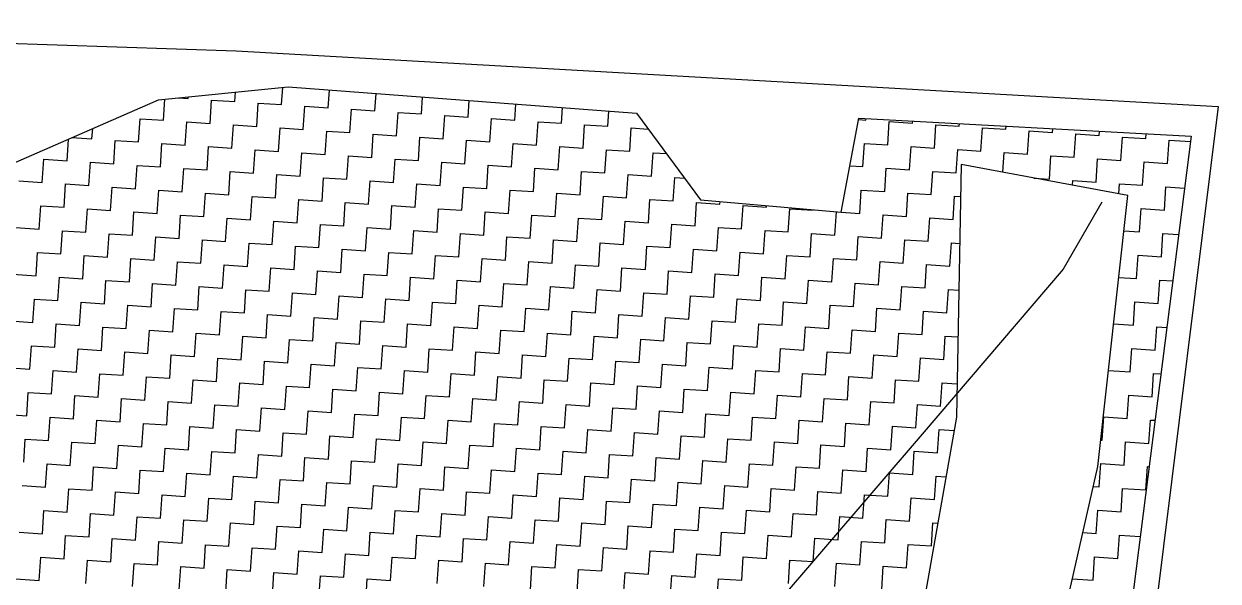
# Model space of a CAD drawing. Header units: metres. Extents: x 286068 to 287358, y 2005630 to 2007098.
# Drawn here: x 287191.8 to 287357.9, y 2006977.1 to 2007054.6 of the extents above; entities that cross this region are included whole.
import ezdxf

# ---------------------------------------------------------------- set-up
doc = ezdxf.new("R2010")
doc.units = ezdxf.units.M
for name, color, linetype in [('LINE_WATER', 4, 'Continuous'), ('POLY_HATCH', 12, 'Continuous'), ('V_BOUND_LINE', 7, 'Continuous')]:
    doc.layers.add(name, color=color, linetype=linetype)

msp = doc.modelspace()

# ---------------------------------------------------------------- linework, layer by layer
at = {"layer": 'LINE_WATER'}
for p, q in [((287341.71, 2007029.83), (287336.34, 2007020.52)), ((287336.34, 2007020.52), (287316.69, 2006997.56)), ((287316.69, 2006997.56), (287284.28, 2006959.8))]:
    msp.add_line(p, q, dxfattribs=at)
at = {"layer": 'POLY_HATCH'}
for p, q in [((287210.5, 2007044.05), (287228.56, 2007045.84)), ((287228.56, 2007045.84), (287277, 2007042.2)), ((287187.63, 2007034.05), (287210.5, 2007044.05)), ((287277, 2007042.2), (287285.91, 2007030.14)), ((287305.44, 2007028.42), (287307.92, 2007041.49)), ((287307.92, 2007041.49), (287354.12, 2007038.98)), ((287354.12, 2007038.98), (287318.02, 2006756.13)), ((287322.12, 2007035.07), (287321.47, 2006999.95)), ((287345.29, 2007030.74), (287322.12, 2007035.07)), ((287285.91, 2007030.14), (287305.44, 2007028.42)), ((287341.12, 2006993.06), (287345.29, 2007030.74)), ((287321.47, 2006999.95), (287308.88, 2006928.22)), ((287326.09, 2006926.52), (287341.12, 2006993.06))]:
    msp.add_line(p, q, dxfattribs=at)
at = {"layer": 'POLY_HATCH', "linetype": 'Continuous'}
for p, q in [((287221.15, 2007043.81), (287221.24, 2007045.12)), ((287227.64, 2007043.38), (287227.8, 2007045.77)), ((287234.12, 2007042.95), (287234.29, 2007045.41)), ((287240.61, 2007042.52), (287240.77, 2007044.92)), ((287211.21, 2007041.21), (287211.41, 2007044.14)), ((287213.3, 2007044.33), (287214.67, 2007044.24)), ((287214.67, 2007044.24), (287214.69, 2007044.47)), ((287217.7, 2007040.78), (287217.91, 2007044.02)), ((287217.91, 2007044.02), (287221.15, 2007043.81)), ((287224.18, 2007040.35), (287224.4, 2007043.59)), ((287224.4, 2007043.59), (287227.64, 2007043.38)), ((287247.09, 2007042.09), (287247.25, 2007044.44)), ((287253.57, 2007041.66), (287253.72, 2007043.95)), ((287260.06, 2007041.23), (287260.2, 2007043.46)), ((287230.66, 2007039.92), (287230.88, 2007043.16)), ((287230.88, 2007043.16), (287234.12, 2007042.95)), ((287237.15, 2007039.49), (287237.36, 2007042.73)), ((287237.36, 2007042.73), (287240.61, 2007042.52)), ((287243.63, 2007039.06), (287243.85, 2007042.3)), ((287243.85, 2007042.3), (287247.09, 2007042.09)), ((287250.12, 2007038.63), (287250.33, 2007041.87)), ((287250.33, 2007041.87), (287253.57, 2007041.66)), ((287266.54, 2007040.8), (287266.68, 2007042.98)), ((287273.02, 2007040.37), (287273.16, 2007042.49)), ((287201.27, 2007038.62), (287201.37, 2007040.06)), ((287207.76, 2007038.19), (287207.97, 2007041.43)), ((287207.97, 2007041.43), (287211.21, 2007041.21)), ((287214.24, 2007037.76), (287214.46, 2007041)), ((287214.46, 2007041), (287217.7, 2007040.78)), ((287220.72, 2007037.33), (287220.94, 2007040.57)), ((287220.94, 2007040.57), (287224.18, 2007040.35)), ((287227.21, 2007036.89), (287227.42, 2007040.14)), ((287227.42, 2007040.14), (287230.66, 2007039.92)), ((287256.6, 2007038.2), (287256.81, 2007041.44)), ((287256.81, 2007041.44), (287260.06, 2007041.23)), ((287263.08, 2007037.77), (287263.3, 2007041.01)), ((287263.3, 2007041.01), (287266.54, 2007040.8)), ((287269.57, 2007037.34), (287269.78, 2007040.58)), ((287269.78, 2007040.58), (287273.02, 2007040.37)), ((287276.05, 2007036.91), (287276.27, 2007040.15)), ((287276.27, 2007040.15), (287278.63, 2007039.99)), ((287307.89, 2007041.31), (287308.9, 2007041.24)), ((287308.9, 2007041.24), (287308.91, 2007041.43)), ((287311.93, 2007037.78), (287312.14, 2007041.03)), ((287312.14, 2007041.03), (287315.38, 2007040.81)), ((287315.38, 2007040.81), (287315.4, 2007041.08)), ((287318.41, 2007037.35), (287318.62, 2007040.59)), ((287318.62, 2007040.59), (287321.87, 2007040.38)), ((287321.87, 2007040.38), (287321.89, 2007040.73)), ((287324.89, 2007036.92), (287325.11, 2007040.16)), ((287325.11, 2007040.16), (287328.35, 2007039.95)), ((287328.35, 2007039.95), (287328.38, 2007040.38)), ((287334.83, 2007039.52), (287334.87, 2007040.02)), ((287197.82, 2007035.59), (287198.02, 2007038.59)), ((287198.49, 2007038.8), (287201.27, 2007038.62)), ((287204.3, 2007035.16), (287204.51, 2007038.4)), ((287204.51, 2007038.4), (287207.76, 2007038.19)), ((287233.69, 2007036.46), (287233.91, 2007039.71)), ((287233.91, 2007039.71), (287237.15, 2007039.49)), ((287240.18, 2007036.03), (287240.39, 2007039.28)), ((287240.39, 2007039.28), (287243.63, 2007039.06)), ((287246.66, 2007035.6), (287246.87, 2007038.85)), ((287246.87, 2007038.85), (287250.12, 2007038.63)), ((287253.14, 2007035.17), (287253.36, 2007038.42)), ((287253.36, 2007038.42), (287256.6, 2007038.2)), ((287331.38, 2007036.49), (287331.59, 2007039.73)), ((287331.59, 2007039.73), (287334.83, 2007039.52)), ((287337.86, 2007036.06), (287338.08, 2007039.3)), ((287338.08, 2007039.3), (287341.32, 2007039.09)), ((287341.32, 2007039.09), (287341.36, 2007039.67)), ((287344.34, 2007035.63), (287344.56, 2007038.87)), ((287344.56, 2007038.87), (287347.8, 2007038.66)), ((287347.8, 2007038.66), (287347.84, 2007039.32)), ((287350.83, 2007035.2), (287351.04, 2007038.44)), ((287351.04, 2007038.44), (287354.02, 2007038.24)), ((287210.78, 2007034.73), (287211, 2007037.97)), ((287211, 2007037.97), (287214.24, 2007037.76)), ((287217.27, 2007034.3), (287217.48, 2007037.54)), ((287217.48, 2007037.54), (287220.72, 2007037.33)), ((287223.75, 2007033.87), (287223.97, 2007037.11)), ((287223.97, 2007037.11), (287227.21, 2007036.89)), ((287230.23, 2007033.44), (287230.45, 2007036.68)), ((287230.45, 2007036.68), (287233.69, 2007036.46)), ((287259.63, 2007034.74), (287259.84, 2007037.98)), ((287259.84, 2007037.98), (287263.08, 2007037.77)), ((287266.11, 2007034.31), (287266.32, 2007037.55)), ((287266.32, 2007037.55), (287269.57, 2007037.34)), ((287272.59, 2007033.88), (287272.81, 2007037.12)), ((287272.81, 2007037.12), (287276.05, 2007036.91)), ((287279.08, 2007033.45), (287279.29, 2007036.69)), ((287279.29, 2007036.69), (287281.16, 2007036.57)), ((287308.47, 2007034.76), (287308.68, 2007038)), ((287308.68, 2007038), (287311.93, 2007037.78)), ((287314.95, 2007034.33), (287315.17, 2007037.57)), ((287315.17, 2007037.57), (287318.41, 2007037.35)), ((287321.44, 2007033.9), (287321.65, 2007037.14)), ((287321.65, 2007037.14), (287324.89, 2007036.92)), ((287327.95, 2007033.98), (287328.13, 2007036.71)), ((287328.13, 2007036.71), (287331.38, 2007036.49)), ((287194.36, 2007032.56), (287194.57, 2007035.81)), ((287194.57, 2007035.81), (287197.82, 2007035.59)), ((287200.84, 2007032.13), (287201.06, 2007035.37)), ((287201.06, 2007035.37), (287204.3, 2007035.16)), ((287207.33, 2007031.7), (287207.54, 2007034.94)), ((287207.54, 2007034.94), (287210.78, 2007034.73)), ((287236.72, 2007033.01), (287236.93, 2007036.25)), ((287236.93, 2007036.25), (287240.18, 2007036.03)), ((287243.2, 2007032.58), (287243.42, 2007035.82)), ((287243.42, 2007035.82), (287246.66, 2007035.6)), ((287249.69, 2007032.15), (287249.9, 2007035.39)), ((287249.9, 2007035.39), (287253.14, 2007035.17)), ((287256.17, 2007031.72), (287256.38, 2007034.96)), ((287256.38, 2007034.96), (287259.63, 2007034.74)), ((287334.4, 2007033.03), (287334.62, 2007036.28)), ((287334.62, 2007036.28), (287337.86, 2007036.06)), ((287340.89, 2007032.6), (287341.1, 2007035.85)), ((287341.1, 2007035.85), (287344.34, 2007035.63)), ((287347.37, 2007032.17), (287347.59, 2007035.42)), ((287347.59, 2007035.42), (287350.83, 2007035.2)), ((287213.81, 2007031.27), (287214.03, 2007034.51)), ((287214.03, 2007034.51), (287217.27, 2007034.3)), ((287220.29, 2007030.84), (287220.51, 2007034.08)), ((287220.51, 2007034.08), (287223.75, 2007033.87)), ((287226.78, 2007030.41), (287226.99, 2007033.65)), ((287226.99, 2007033.65), (287230.23, 2007033.44)), ((287233.26, 2007029.98), (287233.48, 2007033.22)), ((287233.48, 2007033.22), (287236.72, 2007033.01)), ((287262.65, 2007031.29), (287262.87, 2007034.53)), ((287262.87, 2007034.53), (287266.11, 2007034.31)), ((287269.14, 2007030.86), (287269.35, 2007034.1)), ((287269.35, 2007034.1), (287272.59, 2007033.88)), ((287275.62, 2007030.42), (287275.84, 2007033.67)), ((287275.84, 2007033.67), (287279.08, 2007033.45)), ((287282.1, 2007029.99), (287282.32, 2007033.24)), ((287282.32, 2007033.24), (287283.69, 2007033.15)), ((287306.67, 2007034.88), (287308.47, 2007034.76)), ((287311.5, 2007031.3), (287311.71, 2007034.54)), ((287311.71, 2007034.54), (287314.95, 2007034.33)), ((287317.98, 2007030.87), (287318.19, 2007034.11)), ((287318.19, 2007034.11), (287321.44, 2007033.9)), ((287191.12, 2007032.78), (287194.36, 2007032.56)), ((287197.39, 2007029.11), (287197.6, 2007032.35)), ((287197.6, 2007032.35), (287200.84, 2007032.13)), ((287203.87, 2007028.68), (287204.08, 2007031.92)), ((287204.08, 2007031.92), (287207.33, 2007031.7)), ((287239.74, 2007029.55), (287239.96, 2007032.79)), ((287239.96, 2007032.79), (287243.2, 2007032.58)), ((287246.23, 2007029.12), (287246.44, 2007032.36)), ((287246.44, 2007032.36), (287249.69, 2007032.15)), ((287252.71, 2007028.69), (287252.93, 2007031.93)), ((287252.93, 2007031.93), (287256.17, 2007031.72)), ((287332.26, 2007033.18), (287334.4, 2007033.03)), ((287337.6, 2007032.18), (287337.65, 2007032.82)), ((287337.65, 2007032.82), (287340.89, 2007032.6)), ((287344.04, 2007030.98), (287344.13, 2007032.39)), ((287344.13, 2007032.39), (287347.37, 2007032.17)), ((287350.4, 2007028.72), (287350.61, 2007031.96)), ((287350.61, 2007031.96), (287353.2, 2007031.79)), ((287210.35, 2007028.25), (287210.57, 2007031.49)), ((287210.57, 2007031.49), (287213.81, 2007031.27)), ((287216.84, 2007027.81), (287217.05, 2007031.06)), ((287217.05, 2007031.06), (287220.29, 2007030.84)), ((287223.32, 2007027.38), (287223.54, 2007030.63)), ((287223.54, 2007030.63), (287226.78, 2007030.41)), ((287229.8, 2007026.95), (287230.02, 2007030.2)), ((287230.02, 2007030.2), (287233.26, 2007029.98)), ((287259.2, 2007028.26), (287259.41, 2007031.5)), ((287259.41, 2007031.5), (287262.65, 2007031.29)), ((287265.68, 2007027.83), (287265.89, 2007031.07)), ((287265.89, 2007031.07), (287269.14, 2007030.86)), ((287272.16, 2007027.4), (287272.38, 2007030.64)), ((287272.38, 2007030.64), (287275.62, 2007030.42)), ((287278.65, 2007026.97), (287278.86, 2007030.21)), ((287278.86, 2007030.21), (287282.1, 2007029.99)), ((287308.04, 2007028.27), (287308.25, 2007031.51)), ((287308.25, 2007031.51), (287311.5, 2007031.3)), ((287314.52, 2007027.84), (287314.74, 2007031.08)), ((287314.74, 2007031.08), (287317.98, 2007030.87)), ((287321.01, 2007027.41), (287321.22, 2007030.65)), ((287321.22, 2007030.65), (287322.04, 2007030.6)), ((287193.93, 2007026.08), (287194.14, 2007029.32)), ((287194.14, 2007029.32), (287197.39, 2007029.11)), ((287200.41, 2007025.65), (287200.63, 2007028.89)), ((287200.63, 2007028.89), (287203.87, 2007028.68)), ((287206.9, 2007025.22), (287207.11, 2007028.46)), ((287207.11, 2007028.46), (287210.35, 2007028.25)), ((287236.29, 2007026.52), (287236.5, 2007029.77)), ((287236.5, 2007029.77), (287239.74, 2007029.55)), ((287242.77, 2007026.09), (287242.99, 2007029.34)), ((287242.99, 2007029.34), (287246.23, 2007029.12)), ((287249.25, 2007025.66), (287249.47, 2007028.9)), ((287249.47, 2007028.9), (287252.71, 2007028.69)), ((287255.74, 2007025.23), (287255.95, 2007028.47)), ((287255.95, 2007028.47), (287259.2, 2007028.26)), ((287285.13, 2007026.54), (287285.35, 2007029.78)), ((287285.35, 2007029.78), (287288.59, 2007029.56)), ((287288.59, 2007029.56), (287288.61, 2007029.9)), ((287291.61, 2007026.11), (287291.83, 2007029.35)), ((287291.83, 2007029.35), (287295.07, 2007029.13)), ((287295.07, 2007029.13), (287295.08, 2007029.33)), ((287298.1, 2007025.68), (287298.31, 2007028.92)), ((287298.31, 2007028.92), (287301.55, 2007028.7)), ((287301.55, 2007028.7), (287301.56, 2007028.76)), ((287304.58, 2007025.25), (287304.8, 2007028.47)), ((287305.45, 2007028.44), (287308.04, 2007028.27)), ((287346.94, 2007025.69), (287347.16, 2007028.93)), ((287347.16, 2007028.93), (287350.4, 2007028.72)), ((287213.38, 2007024.79), (287213.59, 2007028.03)), ((287213.59, 2007028.03), (287216.84, 2007027.81)), ((287219.86, 2007024.36), (287220.08, 2007027.6)), ((287220.08, 2007027.6), (287223.32, 2007027.38)), ((287226.35, 2007023.93), (287226.56, 2007027.17)), ((287226.56, 2007027.17), (287229.8, 2007026.95)), ((287232.83, 2007023.5), (287233.05, 2007026.74)), ((287233.05, 2007026.74), (287236.29, 2007026.52)), ((287262.22, 2007024.8), (287262.44, 2007028.04)), ((287262.44, 2007028.04), (287265.68, 2007027.83)), ((287268.71, 2007024.37), (287268.92, 2007027.61)), ((287268.92, 2007027.61), (287272.16, 2007027.4)), ((287275.19, 2007023.94), (287275.4, 2007027.18)), ((287275.4, 2007027.18), (287278.65, 2007026.97)), ((287281.67, 2007023.51), (287281.89, 2007026.75)), ((287281.89, 2007026.75), (287285.13, 2007026.54)), ((287311.06, 2007024.82), (287311.28, 2007028.06)), ((287311.28, 2007028.06), (287314.52, 2007027.84)), ((287317.55, 2007024.39), (287317.76, 2007027.63)), ((287317.76, 2007027.63), (287321.01, 2007027.41)), ((287190.69, 2007026.29), (287193.93, 2007026.08)), ((287196.96, 2007022.62), (287197.17, 2007025.86)), ((287197.17, 2007025.86), (287200.41, 2007025.65)), ((287203.44, 2007022.19), (287203.65, 2007025.43)), ((287203.65, 2007025.43), (287206.9, 2007025.22)), ((287209.92, 2007021.76), (287210.14, 2007025)), ((287210.14, 2007025), (287213.38, 2007024.79)), ((287239.31, 2007023.07), (287239.53, 2007026.31)), ((287239.53, 2007026.31), (287242.77, 2007026.09)), ((287245.8, 2007022.64), (287246.01, 2007025.88)), ((287246.01, 2007025.88), (287249.25, 2007025.66)), ((287252.28, 2007022.21), (287252.5, 2007025.45)), ((287252.5, 2007025.45), (287255.74, 2007025.23)), ((287258.77, 2007021.78), (287258.98, 2007025.02)), ((287258.98, 2007025.02), (287262.22, 2007024.8)), ((287288.16, 2007023.08), (287288.37, 2007026.32)), ((287288.37, 2007026.32), (287291.61, 2007026.11)), ((287294.64, 2007022.65), (287294.86, 2007025.89)), ((287294.86, 2007025.89), (287298.1, 2007025.68)), ((287301.12, 2007022.22), (287301.34, 2007025.46)), ((287301.34, 2007025.46), (287304.58, 2007025.25)), ((287307.61, 2007021.79), (287307.82, 2007025.03)), ((287307.82, 2007025.03), (287311.06, 2007024.82)), ((287344.75, 2007025.84), (287346.94, 2007025.69)), ((287349.97, 2007022.23), (287350.18, 2007025.48)), ((287350.18, 2007025.48), (287352.37, 2007025.33)), ((287216.41, 2007021.33), (287216.62, 2007024.57)), ((287216.62, 2007024.57), (287219.86, 2007024.36)), ((287222.89, 2007020.9), (287223.11, 2007024.14)), ((287223.11, 2007024.14), (287226.35, 2007023.93)), ((287229.37, 2007020.47), (287229.59, 2007023.71)), ((287229.59, 2007023.71), (287232.83, 2007023.5)), ((287235.86, 2007020.04), (287236.07, 2007023.28)), ((287236.07, 2007023.28), (287239.31, 2007023.07)), ((287265.25, 2007021.35), (287265.46, 2007024.59)), ((287265.46, 2007024.59), (287268.71, 2007024.37)), ((287271.73, 2007020.91), (287271.95, 2007024.16)), ((287271.95, 2007024.16), (287275.19, 2007023.94)), ((287278.22, 2007020.48), (287278.43, 2007023.73)), ((287278.43, 2007023.73), (287281.67, 2007023.51)), ((287284.7, 2007020.05), (287284.92, 2007023.3)), ((287284.92, 2007023.3), (287288.16, 2007023.08)), ((287314.09, 2007021.36), (287314.31, 2007024.6)), ((287314.31, 2007024.6), (287317.55, 2007024.39)), ((287320.58, 2007020.93), (287320.79, 2007024.17)), ((287320.79, 2007024.17), (287321.92, 2007024.1)), ((287193.5, 2007019.6), (287193.71, 2007022.84)), ((287193.71, 2007022.84), (287196.96, 2007022.62)), ((287199.98, 2007019.17), (287200.2, 2007022.41)), ((287200.2, 2007022.41), (287203.44, 2007022.19)), ((287206.47, 2007018.74), (287206.68, 2007021.98)), ((287206.68, 2007021.98), (287209.92, 2007021.76)), ((287242.34, 2007019.61), (287242.56, 2007022.85)), ((287242.56, 2007022.85), (287245.8, 2007022.64)), ((287248.82, 2007019.18), (287249.04, 2007022.42)), ((287249.04, 2007022.42), (287252.28, 2007022.21)), ((287255.31, 2007018.75), (287255.52, 2007021.99)), ((287255.52, 2007021.99), (287258.77, 2007021.78)), ((287291.18, 2007019.62), (287291.4, 2007022.87)), ((287291.4, 2007022.87), (287294.64, 2007022.65)), ((287297.67, 2007019.19), (287297.88, 2007022.43)), ((287297.88, 2007022.43), (287301.12, 2007022.22)), ((287304.15, 2007018.76), (287304.37, 2007022)), ((287304.37, 2007022), (287307.61, 2007021.79)), ((287346.51, 2007019.21), (287346.73, 2007022.45)), ((287346.73, 2007022.45), (287349.97, 2007022.23)), ((287212.95, 2007018.3), (287213.16, 2007021.55)), ((287213.16, 2007021.55), (287216.41, 2007021.33)), ((287219.43, 2007017.87), (287219.65, 2007021.12)), ((287219.65, 2007021.12), (287222.89, 2007020.9)), ((287225.92, 2007017.44), (287226.13, 2007020.69)), ((287226.13, 2007020.69), (287229.37, 2007020.47)), ((287232.4, 2007017.01), (287232.62, 2007020.26)), ((287232.62, 2007020.26), (287235.86, 2007020.04)), ((287261.79, 2007018.32), (287262.01, 2007021.56)), ((287262.01, 2007021.56), (287265.25, 2007021.35)), ((287268.28, 2007017.89), (287268.49, 2007021.13)), ((287268.49, 2007021.13), (287271.73, 2007020.91)), ((287274.76, 2007017.46), (287274.97, 2007020.7)), ((287274.97, 2007020.7), (287278.22, 2007020.48)), ((287281.24, 2007017.03), (287281.46, 2007020.27)), ((287281.46, 2007020.27), (287284.7, 2007020.05)), ((287310.63, 2007018.33), (287310.85, 2007021.57)), ((287310.85, 2007021.57), (287314.09, 2007021.36)), ((287317.12, 2007017.9), (287317.33, 2007021.14)), ((287317.33, 2007021.14), (287320.58, 2007020.93)), ((287190.26, 2007019.81), (287193.5, 2007019.6)), ((287196.52, 2007016.14), (287196.74, 2007019.38)), ((287196.74, 2007019.38), (287199.98, 2007019.17)), ((287203.01, 2007015.71), (287203.22, 2007018.95)), ((287203.22, 2007018.95), (287206.47, 2007018.74)), ((287209.49, 2007015.28), (287209.71, 2007018.52)), ((287209.71, 2007018.52), (287212.95, 2007018.3)), ((287238.88, 2007016.58), (287239.1, 2007019.82)), ((287239.1, 2007019.82), (287242.34, 2007019.61)), ((287245.37, 2007016.15), (287245.58, 2007019.39)), ((287245.58, 2007019.39), (287248.82, 2007019.18)), ((287251.85, 2007015.72), (287252.07, 2007018.96)), ((287252.07, 2007018.96), (287255.31, 2007018.75)), ((287258.33, 2007015.29), (287258.55, 2007018.53)), ((287258.55, 2007018.53), (287261.79, 2007018.32)), ((287287.73, 2007016.6), (287287.94, 2007019.84)), ((287287.94, 2007019.84), (287291.18, 2007019.62)), ((287294.21, 2007016.17), (287294.43, 2007019.41)), ((287294.43, 2007019.41), (287297.67, 2007019.19)), ((287300.69, 2007015.74), (287300.91, 2007018.98)), ((287300.91, 2007018.98), (287304.15, 2007018.76)), ((287307.18, 2007015.31), (287307.39, 2007018.55)), ((287307.39, 2007018.55), (287310.63, 2007018.33)), ((287344.03, 2007019.37), (287346.51, 2007019.21)), ((287349.54, 2007015.75), (287349.75, 2007018.99)), ((287349.75, 2007018.99), (287351.55, 2007018.87)), ((287215.98, 2007014.85), (287216.19, 2007018.09)), ((287216.19, 2007018.09), (287219.43, 2007017.87)), ((287222.46, 2007014.42), (287222.67, 2007017.66)), ((287222.67, 2007017.66), (287225.92, 2007017.44)), ((287228.94, 2007013.99), (287229.16, 2007017.23)), ((287229.16, 2007017.23), (287232.4, 2007017.01)), ((287235.43, 2007013.56), (287235.64, 2007016.8)), ((287235.64, 2007016.8), (287238.88, 2007016.58)), ((287264.82, 2007014.86), (287265.03, 2007018.1)), ((287265.03, 2007018.1), (287268.28, 2007017.89)), ((287271.3, 2007014.43), (287271.52, 2007017.67)), ((287271.52, 2007017.67), (287274.76, 2007017.46)), ((287277.79, 2007014), (287278, 2007017.24)), ((287278, 2007017.24), (287281.24, 2007017.03)), ((287284.27, 2007013.57), (287284.48, 2007016.81)), ((287284.48, 2007016.81), (287287.73, 2007016.6)), ((287313.66, 2007014.88), (287313.88, 2007018.12)), ((287313.88, 2007018.12), (287317.12, 2007017.9)), ((287320.14, 2007014.44), (287320.36, 2007017.69)), ((287320.36, 2007017.69), (287321.79, 2007017.59)), ((287193.07, 2007013.11), (287193.28, 2007016.35)), ((287193.28, 2007016.35), (287196.52, 2007016.14)), ((287199.55, 2007012.68), (287199.77, 2007015.92)), ((287199.77, 2007015.92), (287203.01, 2007015.71)), ((287206.04, 2007012.25), (287206.25, 2007015.49)), ((287206.25, 2007015.49), (287209.49, 2007015.28)), ((287212.52, 2007011.82), (287212.73, 2007015.06)), ((287212.73, 2007015.06), (287215.98, 2007014.85)), ((287241.91, 2007013.13), (287242.13, 2007016.37)), ((287242.13, 2007016.37), (287245.37, 2007016.15)), ((287248.39, 2007012.7), (287248.61, 2007015.94)), ((287248.61, 2007015.94), (287251.85, 2007015.72)), ((287254.88, 2007012.27), (287255.09, 2007015.51)), ((287255.09, 2007015.51), (287258.33, 2007015.29)), ((287261.36, 2007011.83), (287261.58, 2007015.08)), ((287261.58, 2007015.08), (287264.82, 2007014.86)), ((287290.75, 2007013.14), (287290.97, 2007016.38)), ((287290.97, 2007016.38), (287294.21, 2007016.17)), ((287297.24, 2007012.71), (287297.45, 2007015.95)), ((287297.45, 2007015.95), (287300.69, 2007015.74)), ((287303.72, 2007012.28), (287303.94, 2007015.52)), ((287303.94, 2007015.52), (287307.18, 2007015.31)), ((287310.2, 2007011.85), (287310.42, 2007015.09)), ((287310.42, 2007015.09), (287313.66, 2007014.88)), ((287346.08, 2007012.72), (287346.29, 2007015.96)), ((287346.29, 2007015.96), (287349.54, 2007015.75)), ((287189.83, 2007013.33), (287193.07, 2007013.11)), ((287219, 2007011.39), (287219.22, 2007014.63)), ((287219.22, 2007014.63), (287222.46, 2007014.42)), ((287225.49, 2007010.96), (287225.7, 2007014.2)), ((287225.7, 2007014.2), (287228.94, 2007013.99)), ((287231.97, 2007010.53), (287232.18, 2007013.77)), ((287232.18, 2007013.77), (287235.43, 2007013.56)), ((287238.45, 2007010.1), (287238.67, 2007013.34)), ((287238.67, 2007013.34), (287241.91, 2007013.13)), ((287267.85, 2007011.4), (287268.06, 2007014.65)), ((287268.06, 2007014.65), (287271.3, 2007014.43)), ((287274.33, 2007010.97), (287274.54, 2007014.22)), ((287274.54, 2007014.22), (287277.79, 2007014)), ((287280.81, 2007010.54), (287281.03, 2007013.79)), ((287281.03, 2007013.79), (287284.27, 2007013.57)), ((287287.3, 2007010.11), (287287.51, 2007013.35)), ((287287.51, 2007013.35), (287290.75, 2007013.14)), ((287316.69, 2007011.42), (287316.9, 2007014.66)), ((287316.9, 2007014.66), (287320.14, 2007014.44)), ((287196.09, 2007009.66), (287196.31, 2007012.9)), ((287196.31, 2007012.9), (287199.55, 2007012.68)), ((287202.58, 2007009.22), (287202.79, 2007012.47)), ((287202.79, 2007012.47), (287206.04, 2007012.25)), ((287209.06, 2007008.79), (287209.28, 2007012.04)), ((287209.28, 2007012.04), (287212.52, 2007011.82)), ((287244.94, 2007009.67), (287245.15, 2007012.91)), ((287245.15, 2007012.91), (287248.39, 2007012.7)), ((287251.42, 2007009.24), (287251.64, 2007012.48)), ((287251.64, 2007012.48), (287254.88, 2007012.27)), ((287257.9, 2007008.81), (287258.12, 2007012.05)), ((287258.12, 2007012.05), (287261.36, 2007011.83)), ((287293.78, 2007009.68), (287293.99, 2007012.92)), ((287293.99, 2007012.92), (287297.24, 2007012.71)), ((287300.26, 2007009.25), (287300.48, 2007012.49)), ((287300.48, 2007012.49), (287303.72, 2007012.28)), ((287306.75, 2007008.82), (287306.96, 2007012.06)), ((287306.96, 2007012.06), (287310.2, 2007011.85)), ((287343.32, 2007012.91), (287346.08, 2007012.72)), ((287349.11, 2007009.27), (287349.32, 2007012.51)), ((287349.32, 2007012.51), (287350.73, 2007012.41)), ((287215.55, 2007008.36), (287215.76, 2007011.61)), ((287215.76, 2007011.61), (287219, 2007011.39)), ((287222.03, 2007007.93), (287222.24, 2007011.18)), ((287222.24, 2007011.18), (287225.49, 2007010.96)), ((287228.51, 2007007.5), (287228.73, 2007010.75)), ((287228.73, 2007010.75), (287231.97, 2007010.53)), ((287235, 2007007.07), (287235.21, 2007010.31)), ((287235.21, 2007010.31), (287238.45, 2007010.1)), ((287264.39, 2007008.38), (287264.6, 2007011.62)), ((287264.6, 2007011.62), (287267.85, 2007011.4)), ((287270.87, 2007007.95), (287271.09, 2007011.19)), ((287271.09, 2007011.19), (287274.33, 2007010.97)), ((287277.36, 2007007.52), (287277.57, 2007010.76)), ((287277.57, 2007010.76), (287280.81, 2007010.54)), ((287283.84, 2007007.09), (287284.05, 2007010.33)), ((287284.05, 2007010.33), (287287.3, 2007010.11)), ((287313.23, 2007008.39), (287313.45, 2007011.63)), ((287313.45, 2007011.63), (287316.69, 2007011.42)), ((287319.71, 2007007.96), (287319.93, 2007011.2)), ((287319.93, 2007011.2), (287321.67, 2007011.09)), ((287192.64, 2007006.63), (287192.85, 2007009.87)), ((287192.85, 2007009.87), (287196.09, 2007009.66)), ((287199.12, 2007006.2), (287199.34, 2007009.44)), ((287199.34, 2007009.44), (287202.58, 2007009.22)), ((287205.6, 2007005.77), (287205.82, 2007009.01)), ((287205.82, 2007009.01), (287209.06, 2007008.79)), ((287212.09, 2007005.34), (287212.3, 2007008.58)), ((287212.3, 2007008.58), (287215.55, 2007008.36)), ((287241.48, 2007006.64), (287241.7, 2007009.88)), ((287241.7, 2007009.88), (287244.94, 2007009.67)), ((287247.96, 2007006.21), (287248.18, 2007009.45)), ((287248.18, 2007009.45), (287251.42, 2007009.24)), ((287254.45, 2007005.78), (287254.66, 2007009.02)), ((287254.66, 2007009.02), (287257.9, 2007008.81)), ((287260.93, 2007005.35), (287261.15, 2007008.59)), ((287261.15, 2007008.59), (287264.39, 2007008.38)), ((287290.32, 2007006.66), (287290.54, 2007009.9)), ((287290.54, 2007009.9), (287293.78, 2007009.68)), ((287296.81, 2007006.23), (287297.02, 2007009.47)), ((287297.02, 2007009.47), (287300.26, 2007009.25)), ((287303.29, 2007005.8), (287303.51, 2007009.04)), ((287303.51, 2007009.04), (287306.75, 2007008.82)), ((287309.77, 2007005.36), (287309.99, 2007008.61)), ((287309.99, 2007008.61), (287313.23, 2007008.39)), ((287345.65, 2007006.24), (287345.86, 2007009.48)), ((287345.86, 2007009.48), (287349.11, 2007009.27)), ((287189.4, 2007006.84), (287192.64, 2007006.63)), ((287218.57, 2007004.91), (287218.79, 2007008.15)), ((287218.79, 2007008.15), (287222.03, 2007007.93)), ((287225.06, 2007004.48), (287225.27, 2007007.72)), ((287225.27, 2007007.72), (287228.51, 2007007.5)), ((287231.54, 2007004.05), (287231.75, 2007007.29)), ((287231.75, 2007007.29), (287235, 2007007.07)), ((287238.02, 2007003.62), (287238.24, 2007006.86)), ((287238.24, 2007006.86), (287241.48, 2007006.64)), ((287267.41, 2007004.92), (287267.63, 2007008.16)), ((287267.63, 2007008.16), (287270.87, 2007007.95)), ((287273.9, 2007004.49), (287274.11, 2007007.73)), ((287274.11, 2007007.73), (287277.36, 2007007.52)), ((287280.38, 2007004.06), (287280.6, 2007007.3)), ((287280.6, 2007007.3), (287283.84, 2007007.09)), ((287286.87, 2007003.63), (287287.08, 2007006.87)), ((287287.08, 2007006.87), (287290.32, 2007006.66)), ((287316.26, 2007004.93), (287316.47, 2007008.18)), ((287316.47, 2007008.18), (287319.71, 2007007.96)), ((287195.66, 2007003.17), (287195.88, 2007006.41)), ((287195.88, 2007006.41), (287199.12, 2007006.2)), ((287202.15, 2007002.74), (287202.36, 2007005.98)), ((287202.36, 2007005.98), (287205.6, 2007005.77)), ((287208.63, 2007002.31), (287208.85, 2007005.55)), ((287208.85, 2007005.55), (287212.09, 2007005.34)), ((287215.11, 2007001.88), (287215.33, 2007005.12)), ((287215.33, 2007005.12), (287218.57, 2007004.91)), ((287244.51, 2007003.19), (287244.72, 2007006.43)), ((287244.72, 2007006.43), (287247.96, 2007006.21)), ((287250.99, 2007002.75), (287251.21, 2007006)), ((287251.21, 2007006), (287254.45, 2007005.78)), ((287257.47, 2007002.32), (287257.69, 2007005.57)), ((287257.69, 2007005.57), (287260.93, 2007005.35)), ((287263.96, 2007001.89), (287264.17, 2007005.14)), ((287264.17, 2007005.14), (287267.41, 2007004.92)), ((287293.35, 2007003.2), (287293.56, 2007006.44)), ((287293.56, 2007006.44), (287296.81, 2007006.23)), ((287299.83, 2007002.77), (287300.05, 2007006.01)), ((287300.05, 2007006.01), (287303.29, 2007005.8)), ((287306.32, 2007002.34), (287306.53, 2007005.58)), ((287306.53, 2007005.58), (287309.77, 2007005.36)), ((287312.8, 2007001.91), (287313.02, 2007005.15)), ((287313.02, 2007005.15), (287316.26, 2007004.93)), ((287342.6, 2007006.44), (287345.65, 2007006.24)), ((287348.68, 2007002.78), (287348.89, 2007006.02)), ((287348.89, 2007006.02), (287349.9, 2007005.96)), ((287192.21, 2007000.14), (287192.42, 2007003.39)), ((287192.42, 2007003.39), (287195.66, 2007003.17)), ((287221.6, 2007001.45), (287221.81, 2007004.69)), ((287221.81, 2007004.69), (287225.06, 2007004.48)), ((287228.08, 2007001.02), (287228.3, 2007004.26)), ((287228.3, 2007004.26), (287231.54, 2007004.05)), ((287234.57, 2007000.59), (287234.78, 2007003.83)), ((287234.78, 2007003.83), (287238.02, 2007003.62)), ((287241.05, 2007000.16), (287241.26, 2007003.4)), ((287241.26, 2007003.4), (287244.51, 2007003.19)), ((287270.44, 2007001.46), (287270.66, 2007004.71)), ((287270.66, 2007004.71), (287273.9, 2007004.49)), ((287276.92, 2007001.03), (287277.14, 2007004.28)), ((287277.14, 2007004.28), (287280.38, 2007004.06)), ((287283.41, 2007000.6), (287283.62, 2007003.84)), ((287283.62, 2007003.84), (287286.87, 2007003.63)), ((287289.89, 2007000.17), (287290.11, 2007003.41)), ((287290.11, 2007003.41), (287293.35, 2007003.2)), ((287319.28, 2007001.48), (287319.5, 2007004.72)), ((287319.5, 2007004.72), (287321.55, 2007004.58)), ((287198.69, 2006999.71), (287198.91, 2007002.96)), ((287198.91, 2007002.96), (287202.15, 2007002.74)), ((287205.17, 2006999.28), (287205.39, 2007002.53)), ((287205.39, 2007002.53), (287208.63, 2007002.31)), ((287211.66, 2006998.85), (287211.87, 2007002.1)), ((287211.87, 2007002.1), (287215.11, 2007001.88)), ((287247.53, 2006999.73), (287247.75, 2007002.97)), ((287247.75, 2007002.97), (287250.99, 2007002.75)), ((287254.02, 2006999.3), (287254.23, 2007002.54)), ((287254.23, 2007002.54), (287257.47, 2007002.32)), ((287260.5, 2006998.87), (287260.72, 2007002.11)), ((287260.72, 2007002.11), (287263.96, 2007001.89)), ((287266.98, 2006998.44), (287267.2, 2007001.68)), ((287267.2, 2007001.68), (287270.44, 2007001.46)), ((287296.38, 2006999.74), (287296.59, 2007002.98)), ((287296.59, 2007002.98), (287299.83, 2007002.77)), ((287302.86, 2006999.31), (287303.07, 2007002.55)), ((287303.07, 2007002.55), (287306.32, 2007002.34)), ((287309.34, 2006998.88), (287309.56, 2007002.12)), ((287309.56, 2007002.12), (287312.8, 2007001.91)), ((287315.83, 2006998.45), (287316.04, 2007001.69)), ((287316.04, 2007001.69), (287319.28, 2007001.48)), ((287345.22, 2006999.76), (287345.43, 2007003)), ((287345.43, 2007003), (287348.68, 2007002.78)), ((287188.97, 2007000.36), (287192.21, 2007000.14)), ((287218.14, 2006998.42), (287218.36, 2007001.67)), ((287218.36, 2007001.67), (287221.6, 2007001.45)), ((287224.63, 2006997.99), (287224.84, 2007001.23)), ((287224.84, 2007001.23), (287228.08, 2007001.02)), ((287231.11, 2006997.56), (287231.32, 2007000.8)), ((287231.32, 2007000.8), (287234.57, 2007000.59)), ((287237.59, 2006997.13), (287237.81, 2007000.37)), ((287237.81, 2007000.37), (287241.05, 2007000.16)), ((287273.47, 2006998.01), (287273.68, 2007001.25)), ((287273.68, 2007001.25), (287276.92, 2007001.03)), ((287279.95, 2006997.58), (287280.17, 2007000.82)), ((287280.17, 2007000.82), (287283.41, 2007000.6)), ((287286.44, 2006997.15), (287286.65, 2007000.39)), ((287286.65, 2007000.39), (287289.89, 2007000.17)), ((287195.23, 2006996.69), (287195.45, 2006999.93)), ((287195.45, 2006999.93), (287198.69, 2006999.71)), ((287201.72, 2006996.26), (287201.93, 2006999.5)), ((287201.93, 2006999.5), (287205.17, 2006999.28)), ((287208.2, 2006995.83), (287208.42, 2006999.07)), ((287208.42, 2006999.07), (287211.66, 2006998.85)), ((287214.68, 2006995.4), (287214.9, 2006998.64)), ((287214.9, 2006998.64), (287218.14, 2006998.42)), ((287244.08, 2006996.7), (287244.29, 2006999.94)), ((287244.29, 2006999.94), (287247.53, 2006999.73)), ((287250.56, 2006996.27), (287250.78, 2006999.51)), ((287250.78, 2006999.51), (287254.02, 2006999.3)), ((287257.04, 2006995.84), (287257.26, 2006999.08)), ((287257.26, 2006999.08), (287260.5, 2006998.87)), ((287263.53, 2006995.41), (287263.74, 2006998.65)), ((287263.74, 2006998.65), (287266.98, 2006998.44)), ((287292.92, 2006996.72), (287293.13, 2006999.96)), ((287293.13, 2006999.96), (287296.38, 2006999.74)), ((287299.4, 2006996.28), (287299.62, 2006999.53)), ((287299.62, 2006999.53), (287302.86, 2006999.31)), ((287305.89, 2006995.85), (287306.1, 2006999.1)), ((287306.1, 2006999.1), (287309.34, 2006998.88)), ((287312.37, 2006995.42), (287312.59, 2006998.67)), ((287312.59, 2006998.67), (287315.83, 2006998.45)), ((287341.76, 2006996.73), (287341.98, 2006999.97)), ((287341.98, 2006999.97), (287345.22, 2006999.76)), ((287348.25, 2006996.3), (287348.46, 2006999.54)), ((287348.46, 2006999.54), (287349.08, 2006999.5)), ((287191.78, 2006993.66), (287191.99, 2006996.9)), ((287191.99, 2006996.9), (287195.23, 2006996.69)), ((287221.17, 2006994.97), (287221.38, 2006998.21)), ((287221.38, 2006998.21), (287224.63, 2006997.99)), ((287227.65, 2006994.54), (287227.87, 2006997.78)), ((287227.87, 2006997.78), (287231.11, 2006997.56)), ((287234.14, 2006994.11), (287234.35, 2006997.35)), ((287234.35, 2006997.35), (287237.59, 2006997.13)), ((287240.62, 2006993.68), (287240.83, 2006996.92)), ((287240.83, 2006996.92), (287244.08, 2006996.7)), ((287270.01, 2006994.98), (287270.23, 2006998.22)), ((287270.23, 2006998.22), (287273.47, 2006998.01)), ((287276.49, 2006994.55), (287276.71, 2006997.79)), ((287276.71, 2006997.79), (287279.95, 2006997.58)), ((287282.98, 2006994.12), (287283.19, 2006997.36)), ((287283.19, 2006997.36), (287286.44, 2006997.15)), ((287289.46, 2006993.69), (287289.68, 2006996.93)), ((287289.68, 2006996.93), (287292.92, 2006996.72)), ((287318.85, 2006994.99), (287319.07, 2006998.24)), ((287319.07, 2006998.24), (287321.14, 2006998.1)), ((287341.52, 2006996.74), (287341.76, 2006996.73)), ((287198.26, 2006993.23), (287198.48, 2006996.47)), ((287198.48, 2006996.47), (287201.72, 2006996.26)), ((287204.74, 2006992.8), (287204.96, 2006996.04)), ((287204.96, 2006996.04), (287208.2, 2006995.83)), ((287211.23, 2006992.37), (287211.44, 2006995.61)), ((287211.44, 2006995.61), (287214.68, 2006995.4)), ((287217.71, 2006991.94), (287217.93, 2006995.18)), ((287217.93, 2006995.18), (287221.17, 2006994.97)), ((287247.1, 2006993.24), (287247.32, 2006996.49)), ((287247.32, 2006996.49), (287250.56, 2006996.27)), ((287253.59, 2006992.81), (287253.8, 2006996.06)), ((287253.8, 2006996.06), (287257.04, 2006995.84)), ((287260.07, 2006992.38), (287260.29, 2006995.63)), ((287260.29, 2006995.63), (287263.53, 2006995.41)), ((287266.55, 2006991.95), (287266.77, 2006995.2)), ((287266.77, 2006995.2), (287270.01, 2006994.98)), ((287295.95, 2006993.26), (287296.16, 2006996.5)), ((287296.16, 2006996.5), (287299.4, 2006996.28)), ((287302.43, 2006992.83), (287302.64, 2006996.07)), ((287302.64, 2006996.07), (287305.89, 2006995.85)), ((287308.91, 2006992.4), (287309.13, 2006995.64)), ((287309.13, 2006995.64), (287312.37, 2006995.42)), ((287315.4, 2006991.97), (287315.61, 2006995.21)), ((287315.61, 2006995.21), (287318.85, 2006994.99)), ((287344.79, 2006993.27), (287345, 2006996.51)), ((287345, 2006996.51), (287348.25, 2006996.3)), ((287194.8, 2006990.2), (287195.02, 2006993.45)), ((287195.02, 2006993.45), (287198.26, 2006993.23)), ((287224.19, 2006991.51), (287224.41, 2006994.75)), ((287224.41, 2006994.75), (287227.65, 2006994.54)), ((287230.68, 2006991.08), (287230.89, 2006994.32)), ((287230.89, 2006994.32), (287234.14, 2006994.11)), ((287237.16, 2006990.65), (287237.38, 2006993.89)), ((287237.38, 2006993.89), (287240.62, 2006993.68)), ((287243.65, 2006990.22), (287243.86, 2006993.46)), ((287243.86, 2006993.46), (287247.1, 2006993.24)), ((287273.04, 2006991.52), (287273.25, 2006994.76)), ((287273.25, 2006994.76), (287276.49, 2006994.55)), ((287279.52, 2006991.09), (287279.74, 2006994.33)), ((287279.74, 2006994.33), (287282.98, 2006994.12)), ((287286, 2006990.66), (287286.22, 2006993.9)), ((287286.22, 2006993.9), (287289.46, 2006993.69)), ((287292.49, 2006990.23), (287292.7, 2006993.47)), ((287292.7, 2006993.47), (287295.95, 2006993.26)), ((287341.33, 2006990.25), (287341.55, 2006993.49)), ((287341.55, 2006993.49), (287344.79, 2006993.27)), ((287201.29, 2006989.77), (287201.5, 2006993.02)), ((287201.5, 2006993.02), (287204.74, 2006992.8)), ((287207.77, 2006989.34), (287207.99, 2006992.59)), ((287207.99, 2006992.59), (287211.23, 2006992.37)), ((287214.25, 2006988.91), (287214.47, 2006992.15)), ((287214.47, 2006992.15), (287217.71, 2006991.94)), ((287220.74, 2006988.48), (287220.95, 2006991.72)), ((287220.95, 2006991.72), (287224.19, 2006991.51)), ((287250.13, 2006989.79), (287250.34, 2006993.03)), ((287250.34, 2006993.03), (287253.59, 2006992.81)), ((287256.61, 2006989.36), (287256.83, 2006992.6)), ((287256.83, 2006992.6), (287260.07, 2006992.38)), ((287263.1, 2006988.93), (287263.31, 2006992.17)), ((287263.31, 2006992.17), (287266.55, 2006991.95)), ((287269.58, 2006988.5), (287269.8, 2006991.74)), ((287269.8, 2006991.74), (287273.04, 2006991.52)), ((287298.97, 2006989.8), (287299.19, 2006993.04)), ((287299.19, 2006993.04), (287302.43, 2006992.83)), ((287305.46, 2006989.37), (287305.67, 2006992.61)), ((287305.67, 2006992.61), (287308.91, 2006992.4)), ((287311.94, 2006988.94), (287312.15, 2006992.18)), ((287312.15, 2006992.18), (287315.4, 2006991.97)), ((287318.42, 2006988.51), (287318.64, 2006991.75)), ((287318.64, 2006991.75), (287320.01, 2006991.66)), ((287347.81, 2006989.82), (287348.03, 2006993.06)), ((287348.03, 2006993.06), (287348.25, 2006993.04)), ((287191.56, 2006990.42), (287194.8, 2006990.2)), ((287227.22, 2006988.05), (287227.44, 2006991.29)), ((287227.44, 2006991.29), (287230.68, 2006991.08)), ((287233.71, 2006987.62), (287233.92, 2006990.86)), ((287233.92, 2006990.86), (287237.16, 2006990.65)), ((287240.19, 2006987.19), (287240.4, 2006990.43)), ((287240.4, 2006990.43), (287243.65, 2006990.22)), ((287276.06, 2006988.07), (287276.28, 2006991.31)), ((287276.28, 2006991.31), (287279.52, 2006991.09)), ((287282.55, 2006987.64), (287282.76, 2006990.88)), ((287282.76, 2006990.88), (287286, 2006990.66)), ((287289.03, 2006987.21), (287289.25, 2006990.45)), ((287289.25, 2006990.45), (287292.49, 2006990.23)), ((287340.49, 2006990.3), (287341.33, 2006990.25)), ((287197.83, 2006986.75), (287198.04, 2006989.99)), ((287198.04, 2006989.99), (287201.29, 2006989.77)), ((287204.31, 2006986.32), (287204.53, 2006989.56)), ((287204.53, 2006989.56), (287207.77, 2006989.34)), ((287210.8, 2006985.89), (287211.01, 2006989.13)), ((287211.01, 2006989.13), (287214.25, 2006988.91)), ((287217.28, 2006985.46), (287217.5, 2006988.7)), ((287217.5, 2006988.7), (287220.74, 2006988.48)), ((287246.67, 2006986.76), (287246.89, 2006990)), ((287246.89, 2006990), (287250.13, 2006989.79)), ((287253.16, 2006986.33), (287253.37, 2006989.57)), ((287253.37, 2006989.57), (287256.61, 2006989.36)), ((287259.64, 2006985.9), (287259.85, 2006989.14)), ((287259.85, 2006989.14), (287263.1, 2006988.93)), ((287266.12, 2006985.47), (287266.34, 2006988.71)), ((287266.34, 2006988.71), (287269.58, 2006988.5)), ((287295.52, 2006986.77), (287295.73, 2006990.02)), ((287295.73, 2006990.02), (287298.97, 2006989.8)), ((287302, 2006986.34), (287302.21, 2006989.59)), ((287302.21, 2006989.59), (287305.46, 2006989.37)), ((287308.48, 2006985.91), (287308.7, 2006989.16)), ((287308.7, 2006989.16), (287311.94, 2006988.94)), ((287314.97, 2006985.48), (287315.18, 2006988.73)), ((287315.18, 2006988.73), (287318.42, 2006988.51)), ((287344.36, 2006986.79), (287344.57, 2006990.03)), ((287344.57, 2006990.03), (287347.81, 2006989.82)), ((287194.37, 2006983.72), (287194.59, 2006986.96)), ((287194.59, 2006986.96), (287197.83, 2006986.75)), ((287223.76, 2006985.03), (287223.98, 2006988.27)), ((287223.98, 2006988.27), (287227.22, 2006988.05)), ((287230.25, 2006984.6), (287230.46, 2006987.84)), ((287230.46, 2006987.84), (287233.71, 2006987.62)), ((287236.73, 2006984.16), (287236.95, 2006987.41)), ((287236.95, 2006987.41), (287240.19, 2006987.19)), ((287243.22, 2006983.73), (287243.43, 2006986.98)), ((287243.43, 2006986.98), (287246.67, 2006986.76)), ((287272.61, 2006985.04), (287272.82, 2006988.28)), ((287272.82, 2006988.28), (287276.06, 2006988.07)), ((287279.09, 2006984.61), (287279.31, 2006987.85)), ((287279.31, 2006987.85), (287282.55, 2006987.64)), ((287285.57, 2006984.18), (287285.79, 2006987.42)), ((287285.79, 2006987.42), (287289.03, 2006987.21)), ((287292.06, 2006983.75), (287292.27, 2006986.99)), ((287292.27, 2006986.99), (287295.52, 2006986.77)), ((287340.9, 2006983.76), (287341.12, 2006987)), ((287341.12, 2006987), (287344.36, 2006986.79)), ((287200.86, 2006983.29), (287201.07, 2006986.53)), ((287201.07, 2006986.53), (287204.31, 2006986.32)), ((287207.34, 2006982.86), (287207.56, 2006986.1)), ((287207.56, 2006986.1), (287210.8, 2006985.89)), ((287213.82, 2006982.43), (287214.04, 2006985.67)), ((287214.04, 2006985.67), (287217.28, 2006985.46)), ((287220.31, 2006982), (287220.52, 2006985.24)), ((287220.52, 2006985.24), (287223.76, 2006985.03)), ((287249.7, 2006983.3), (287249.91, 2006986.55)), ((287249.91, 2006986.55), (287253.16, 2006986.33)), ((287256.18, 2006982.87), (287256.4, 2006986.12)), ((287256.4, 2006986.12), (287259.64, 2006985.9)), ((287262.67, 2006982.44), (287262.88, 2006985.68)), ((287262.88, 2006985.68), (287266.12, 2006985.47)), ((287269.15, 2006982.01), (287269.37, 2006985.25)), ((287269.37, 2006985.25), (287272.61, 2006985.04)), ((287298.54, 2006983.32), (287298.76, 2006986.56)), ((287298.76, 2006986.56), (287302, 2006986.34)), ((287305.03, 2006982.89), (287305.24, 2006986.13)), ((287305.24, 2006986.13), (287308.48, 2006985.91)), ((287311.51, 2006982.46), (287311.72, 2006985.7)), ((287311.72, 2006985.7), (287314.97, 2006985.48)), ((287317.99, 2006982.03), (287318.21, 2006985.27)), ((287318.21, 2006985.27), (287318.88, 2006985.22)), ((287191.13, 2006983.94), (287194.37, 2006983.72)), ((287197.4, 2006980.26), (287197.61, 2006983.51)), ((287197.61, 2006983.51), (287200.86, 2006983.29)), ((287226.79, 2006981.57), (287227.01, 2006984.81)), ((287227.01, 2006984.81), (287230.25, 2006984.6)), ((287233.27, 2006981.14), (287233.49, 2006984.38)), ((287233.49, 2006984.38), (287236.73, 2006984.16)), ((287239.76, 2006980.71), (287239.97, 2006983.95)), ((287239.97, 2006983.95), (287243.22, 2006983.73)), ((287246.24, 2006980.28), (287246.46, 2006983.52)), ((287246.46, 2006983.52), (287249.7, 2006983.3)), ((287275.63, 2006981.58), (287275.85, 2006984.82)), ((287275.85, 2006984.82), (287279.09, 2006984.61)), ((287282.12, 2006981.15), (287282.33, 2006984.39)), ((287282.33, 2006984.39), (287285.57, 2006984.18)), ((287288.6, 2006980.72), (287288.82, 2006983.96)), ((287288.82, 2006983.96), (287292.06, 2006983.75)), ((287295.08, 2006980.29), (287295.3, 2006983.53)), ((287295.3, 2006983.53), (287298.54, 2006983.32)), ((287339.04, 2006983.89), (287340.9, 2006983.76)), ((287343.93, 2006980.3), (287344.14, 2006983.55)), ((287344.14, 2006983.55), (287347.02, 2006983.36)), ((287203.88, 2006979.83), (287204.1, 2006983.07)), ((287204.1, 2006983.07), (287207.34, 2006982.86)), ((287210.37, 2006979.4), (287210.58, 2006982.64)), ((287210.58, 2006982.64), (287213.82, 2006982.43)), ((287216.85, 2006978.97), (287217.07, 2006982.21)), ((287217.07, 2006982.21), (287220.31, 2006982)), ((287223.33, 2006978.54), (287223.55, 2006981.78)), ((287223.55, 2006981.78), (287226.79, 2006981.57)), ((287252.73, 2006979.85), (287252.94, 2006983.09)), ((287252.94, 2006983.09), (287256.18, 2006982.87)), ((287259.21, 2006979.42), (287259.42, 2006982.66)), ((287259.42, 2006982.66), (287262.67, 2006982.44)), ((287265.69, 2006978.99), (287265.91, 2006982.23)), ((287265.91, 2006982.23), (287269.15, 2006982.01)), ((287272.18, 2006978.56), (287272.39, 2006981.8)), ((287272.39, 2006981.8), (287275.63, 2006981.58)), ((287301.57, 2006979.86), (287301.78, 2006983.1)), ((287301.78, 2006983.1), (287305.03, 2006982.89)), ((287308.05, 2006979.43), (287308.27, 2006982.67)), ((287308.27, 2006982.67), (287311.51, 2006982.46)), ((287314.54, 2006979), (287314.75, 2006982.24)), ((287314.75, 2006982.24), (287317.99, 2006982.03)), ((287193.94, 2006977.24), (287194.16, 2006980.48)), ((287194.16, 2006980.48), (287197.4, 2006980.26)), ((287229.82, 2006978.11), (287230.03, 2006981.35)), ((287230.03, 2006981.35), (287233.27, 2006981.14)), ((287236.3, 2006977.68), (287236.52, 2006980.92)), ((287236.52, 2006980.92), (287239.76, 2006980.71)), ((287242.78, 2006977.25), (287243, 2006980.49)), ((287243, 2006980.49), (287246.24, 2006980.28)), ((287278.66, 2006978.13), (287278.88, 2006981.37)), ((287278.88, 2006981.37), (287282.12, 2006981.15)), ((287285.14, 2006977.69), (287285.36, 2006980.94)), ((287285.36, 2006980.94), (287288.6, 2006980.72)), ((287291.63, 2006977.26), (287291.84, 2006980.51)), ((287291.84, 2006980.51), (287295.08, 2006980.29)), ((287340.47, 2006977.28), (287340.69, 2006980.52)), ((287340.69, 2006980.52), (287343.93, 2006980.3)), ((287200.43, 2006976.81), (287200.64, 2006980.05)), ((287200.64, 2006980.05), (287203.88, 2006979.83)), ((287206.91, 2006976.38), (287207.12, 2006979.62)), ((287207.12, 2006979.62), (287210.37, 2006979.4)), ((287213.39, 2006975.95), (287213.61, 2006979.19)), ((287213.61, 2006979.19), (287216.85, 2006978.97)), ((287219.88, 2006975.52), (287220.09, 2006978.76)), ((287220.09, 2006978.76), (287223.33, 2006978.54)), ((287249.27, 2006976.82), (287249.48, 2006980.06)), ((287249.48, 2006980.06), (287252.73, 2006979.85)), ((287255.75, 2006976.39), (287255.97, 2006979.63)), ((287255.97, 2006979.63), (287259.21, 2006979.42)), ((287262.24, 2006975.96), (287262.45, 2006979.2)), ((287262.45, 2006979.2), (287265.69, 2006978.99)), ((287268.72, 2006975.53), (287268.93, 2006978.77)), ((287268.93, 2006978.77), (287272.18, 2006978.56)), ((287298.11, 2006976.83), (287298.33, 2006980.08)), ((287298.33, 2006980.08), (287301.57, 2006979.86)), ((287304.59, 2006976.4), (287304.81, 2006979.65)), ((287304.81, 2006979.65), (287308.05, 2006979.43)), ((287311.08, 2006975.97), (287311.29, 2006979.22)), ((287311.29, 2006979.22), (287314.54, 2006979)), ((287190.7, 2006977.45), (287193.94, 2006977.24)), ((287226.36, 2006975.08), (287226.58, 2006978.33)), ((287226.58, 2006978.33), (287229.82, 2006978.11)), ((287232.84, 2006974.65), (287233.06, 2006977.9)), ((287233.06, 2006977.9), (287236.3, 2006977.68)), ((287239.33, 2006974.22), (287239.54, 2006977.47)), ((287239.54, 2006977.47), (287242.78, 2006977.25)), ((287275.2, 2006975.1), (287275.42, 2006978.34)), ((287275.42, 2006978.34), (287278.66, 2006978.13)), ((287281.69, 2006974.67), (287281.9, 2006977.91)), ((287281.9, 2006977.91), (287285.14, 2006977.69)), ((287288.17, 2006974.24), (287288.39, 2006977.48)), ((287288.39, 2006977.48), (287291.63, 2006977.26)), ((287337.59, 2006977.47), (287340.47, 2006977.28))]:
    msp.add_line(p, q, dxfattribs=at)
at = {"layer": 'V_BOUND_LINE'}
for p, q in [((287108.8, 2007054.61), (287221.34, 2007050.84)), ((287221.34, 2007050.84), (287357.86, 2007043.12)), ((287357.86, 2007043.12), (287333.68, 2006848.76))]:
    msp.add_line(p, q, dxfattribs=at)

doc.saveas('drawing.dxf')
